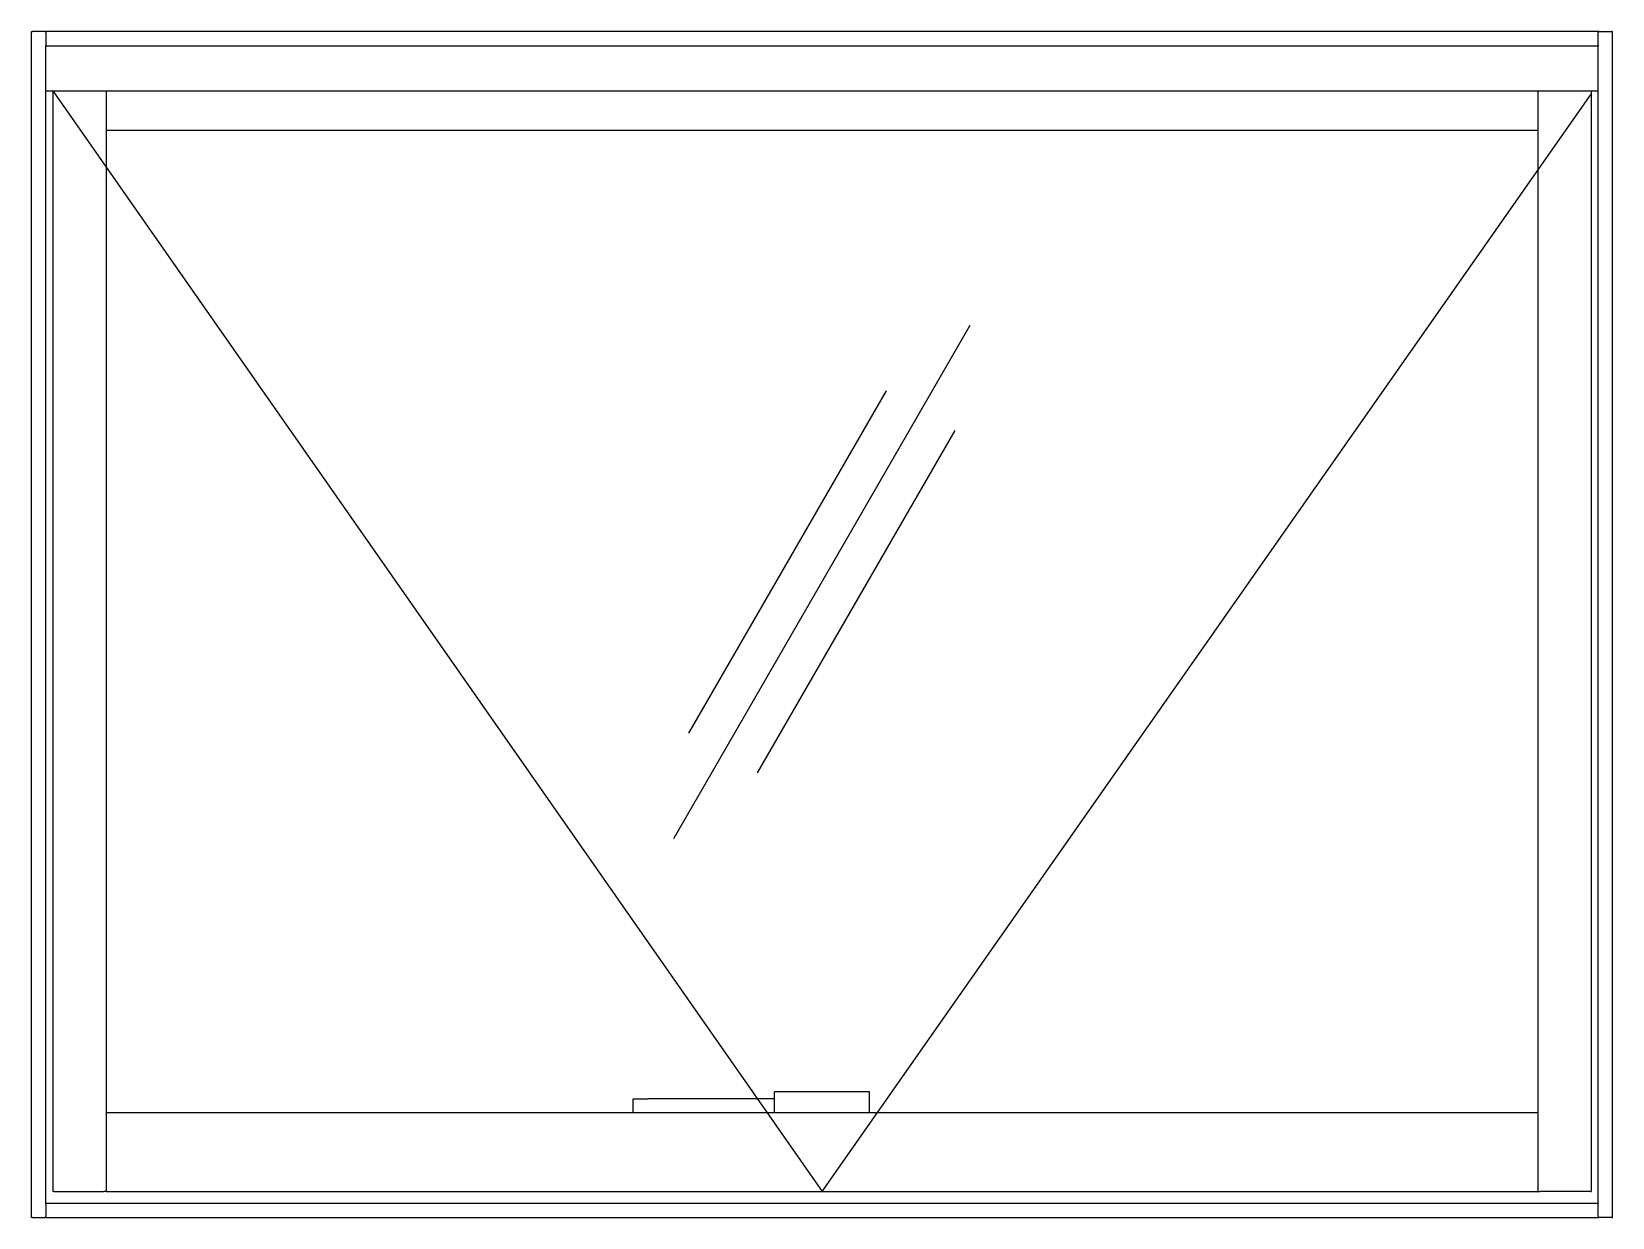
# Model space of a CAD drawing. Header units: millimetres. Extents: x 773.669 to 774.469, y 1138.872 to 1139.472.
import ezdxf

# ---------------------------------------------------------------- set-up
doc = ezdxf.new("R2010")
doc.units = ezdxf.units.MM
doc.header["$LTSCALE"] = 0.5
doc.layers.add('Gravia_Janelas', color=1, linetype='Continuous')

msp = doc.modelspace()

# ---------------------------------------------------------------- linework, layer by layer
at = {"layer": 'Gravia_Janelas'}
for p, q in [((773.66866, 1139.47188), (773.66906, 1139.47188)), ((773.66866, 1138.87188), (773.66866, 1139.47188)), ((773.67546, 1139.47188), (773.66906, 1139.47188)), ((773.67546, 1139.47188), (773.67586, 1139.47188)), ((773.67586, 1139.47148), (773.67586, 1139.47188)), ((774.46146, 1139.47188), (773.67586, 1139.47188)), ((773.67586, 1139.47148), (773.67586, 1139.46508)), ((773.67586, 1139.46468), (773.67586, 1139.46508)), ((773.67586, 1139.46468), (774.46146, 1139.46468)), ((773.67586, 1138.87908), (773.67586, 1139.46468)), ((774.46146, 1139.47188), (774.46146, 1139.47148)), ((774.46186, 1139.47188), (774.46146, 1139.47188)), ((774.46146, 1139.46508), (774.46146, 1139.47148)), ((774.46146, 1139.46508), (774.46146, 1139.46468)), ((774.46146, 1138.87908), (774.46146, 1139.46468)), ((774.46186, 1139.47188), (774.46826, 1139.47188)), ((774.46866, 1139.47188), (774.46826, 1139.47188)), ((774.46866, 1138.87188), (774.46866, 1139.47188)), ((773.67586, 1139.44188), (774.46146, 1139.44188)), ((773.67946, 1139.44188), (773.67946, 1138.88498)), ((773.70646, 1139.44188), (773.70646, 1139.42198)), ((774.43086, 1139.44188), (774.43086, 1139.42198)), ((774.45786, 1139.44188), (774.45786, 1138.88498)), ((773.70646, 1139.42198), (774.43086, 1139.42198)), ((773.70646, 1139.42198), (773.70646, 1138.92498)), ((774.43086, 1139.42198), (774.43086, 1138.92498)), ((773.99366, 1139.06358), (774.14366, 1139.32339)), ((774.00134, 1139.11688), (774.10134, 1139.29009)), ((774.03598, 1139.09688), (774.13598, 1139.27009)), ((773.97316, 1138.93188), (773.97435, 1138.93188)), ((773.97316, 1138.92498), (773.97316, 1138.93188)), ((773.97435, 1138.93188), (773.98052, 1138.93188)), ((773.97435, 1138.93188), (773.97435, 1138.93188)), ((773.98251, 1138.93188), (773.98052, 1138.93188)), ((773.99051, 1138.93188), (773.98251, 1138.93188)), ((774.04466, 1138.93188), (773.99051, 1138.93188)), ((774.09266, 1138.93538), (774.04466, 1138.93538)), ((774.04466, 1138.93288), (774.04466, 1138.93538)), ((774.04466, 1138.92498), (774.04466, 1138.93288)), ((774.09266, 1138.93288), (774.09266, 1138.93538)), ((774.09266, 1138.92498), (774.09266, 1138.93288)), ((773.70646, 1138.92498), (774.43086, 1138.92498)), ((773.70646, 1138.92498), (773.70646, 1138.88498)), ((774.43086, 1138.92498), (774.43086, 1138.88498)), ((773.67986, 1138.88498), (773.67946, 1138.88498)), ((773.67986, 1138.88498), (773.70526, 1138.88498)), ((773.70646, 1138.88498), (773.70526, 1138.88498)), ((773.70646, 1138.88498), (774.43086, 1138.88498)), ((774.43086, 1138.88498), (774.43206, 1138.88498)), ((774.45746, 1138.88498), (774.43206, 1138.88498)), ((774.45746, 1138.88498), (774.45786, 1138.88498)), ((773.67586, 1138.87868), (773.67586, 1138.87908)), ((773.67586, 1138.87908), (774.46146, 1138.87908)), ((773.67586, 1138.87868), (773.67586, 1138.87228)), ((773.67586, 1138.87188), (773.67586, 1138.87228)), ((774.46146, 1138.87908), (774.46146, 1138.87868)), ((774.46146, 1138.87228), (774.46146, 1138.87868)), ((774.46146, 1138.87228), (774.46146, 1138.87188)), ((773.66906, 1138.87188), (773.66866, 1138.87188)), ((773.66906, 1138.87188), (773.67546, 1138.87188)), ((773.67586, 1138.87188), (773.67546, 1138.87188)), ((773.67586, 1138.87188), (774.46146, 1138.87188)), ((774.46146, 1138.87188), (774.46186, 1138.87188)), ((774.46826, 1138.87188), (774.46186, 1138.87188)), ((774.46826, 1138.87188), (774.46866, 1138.87188))]:
    msp.add_line(p, q, dxfattribs=at)
at = {"layer": 'Gravia_Janelas', "ltscale": 10}
msp.add_lwpolyline([(773.67946, 1139.44188), (774.06866, 1138.88498), (774.45786, 1139.44018)], dxfattribs=at)

doc.saveas('drawing.dxf')
